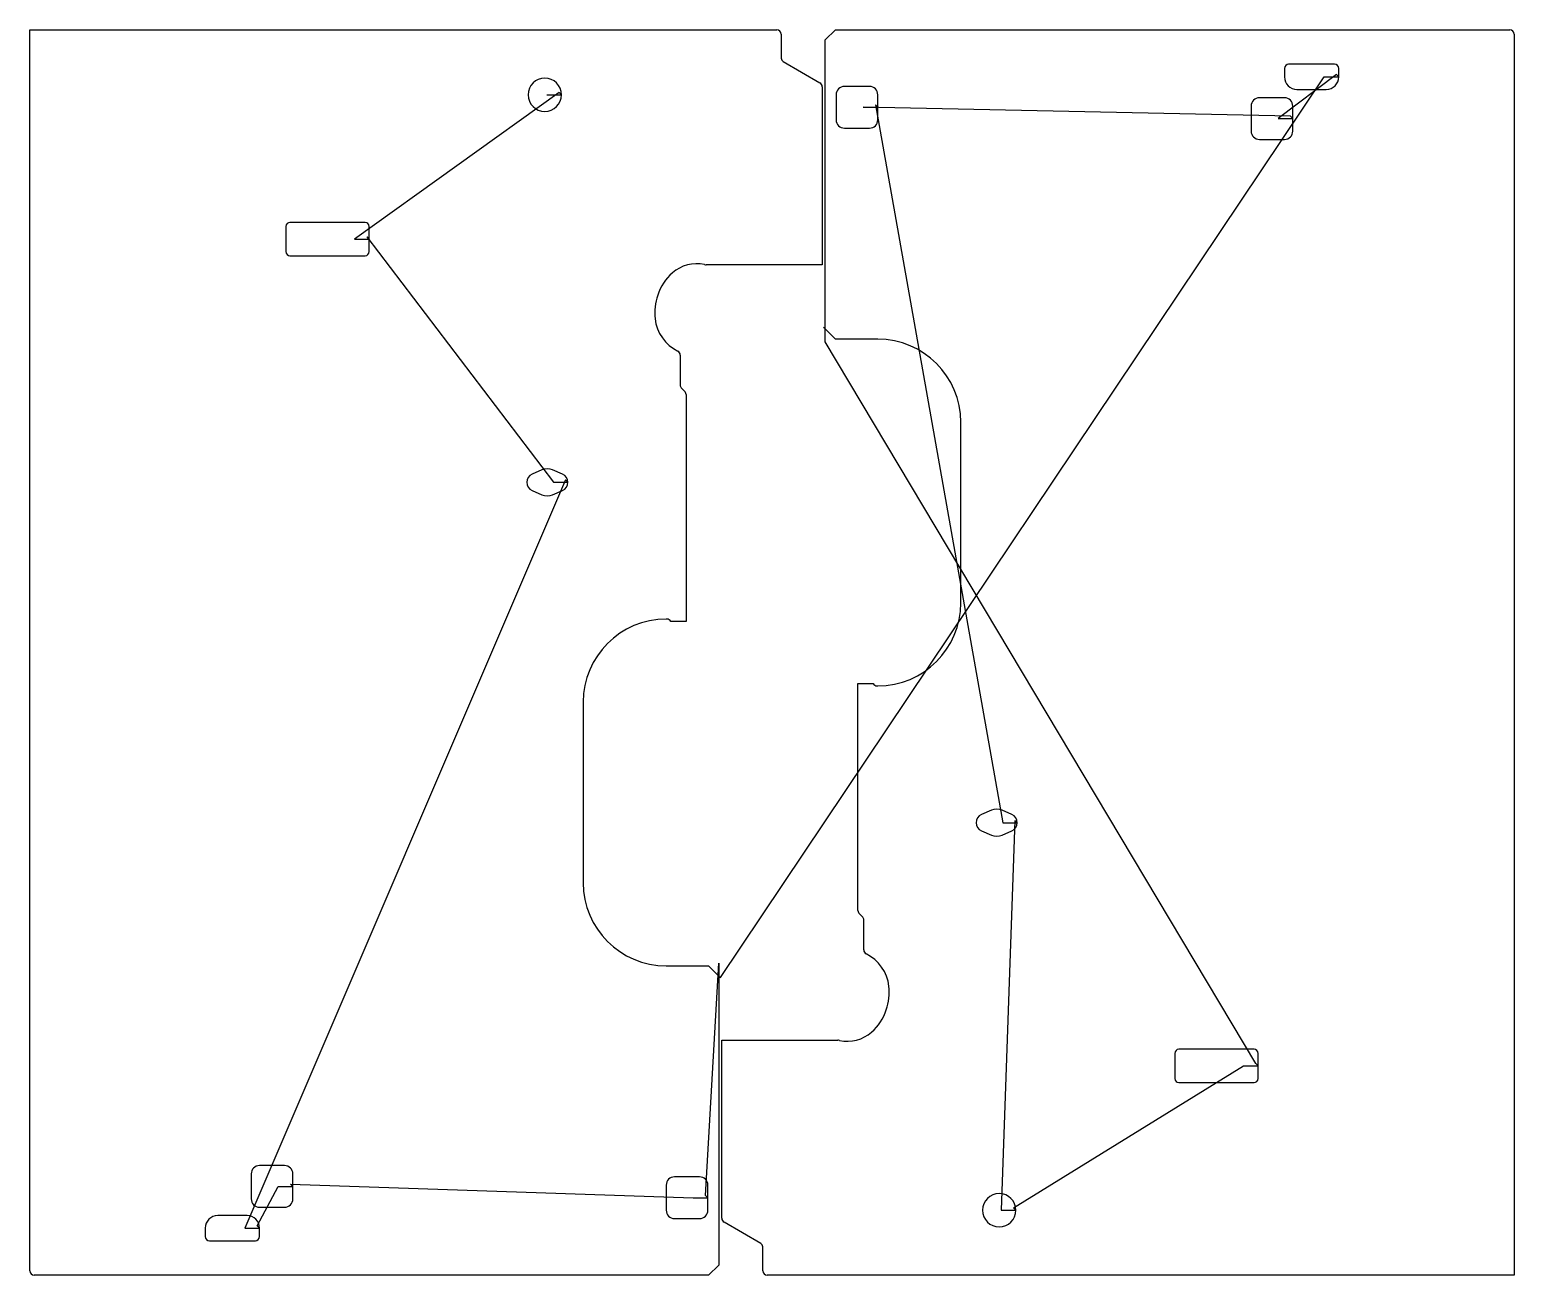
# Model space of a CAD drawing. Header units: metres. Extents: x 3 to 3562, y 3 to 2989.
import ezdxf

# ---------------------------------------------------------------- set-up
doc = ezdxf.new("R2010")
doc.units = ezdxf.units.M

msp = doc.modelspace()

# ---------------------------------------------------------------- linework, layer by layer
at = {"layer": 'TOOL_0'}
for p, q in [((2.601, 13.6), (2.601, 2988.6)), ((2.601, 2988.6), (1793.601, 2988.6)), ((1804.601, 2977.6), (1804.601, 2919.956)), ((1909.93, 2964.013), (1934.516, 2988.599)), ((1909.93, 2271.185), (1909.93, 2964.013)), ((1934.516, 2988.599), (3550.93, 2988.599)), ((3561.93, 2977.599), (3561.93, 2.599)), ((1809.103, 2912.159), (1897.103, 2861.352)), ((3010.93, 2895.6), (3010.93, 2875.6)), ((3130.93, 2905.6), (3020.93, 2905.6)), ((3140.93, 2875.6), (3140.93, 2895.6)), ((1658.518, 716.374), (3105.93, 2875.6)), ((1902.602, 2851.828), (1902.602, 2424.6)), ((2015.93, 2852.6), (1955.93, 2852.6)), ((3135.273, 2881.257), (2995.93, 2775.6)), ((3105.93, 2875.6), (3140.93, 2875.6)), ((3140.93, 2875.6), (3135.273, 2881.257)), ((1271.943, 2838.258), (781.6, 2486.601)), ((1242.6, 2832.601), (1277.6, 2832.601)), ((1277.6, 2832.601), (1271.943, 2838.258)), ((1935.93, 2832.6), (1935.93, 2772.6)), ((2035.93, 2802.6), (2035.93, 2832.6)), ((3010.93, 2825.6), (2950.93, 2825.6)), ((3040.93, 2845.6), (3110.93, 2845.6)), ((3025.273, 2781.257), (2000.93, 2802.6)), ((2000.93, 2802.6), (2035.93, 2802.6)), ((2035.93, 2802.6), (2030.273, 2808.257)), ((2030.273, 2808.257), (2335.43, 1087.6)), ((2035.93, 2772.6), (2035.93, 2802.6)), ((2930.93, 2805.6), (2930.93, 2745.6)), ((3030.93, 2775.6), (3025.273, 2781.257)), ((3030.93, 2775.6), (3030.93, 2805.6)), ((1955.93, 2752.6), (2015.93, 2752.6)), ((2995.93, 2775.6), (3030.93, 2775.6)), ((3030.93, 2745.6), (3030.93, 2775.6)), ((2950.93, 2725.6), (3010.93, 2725.6)), ((616.6, 2516.601), (616.6, 2456.601)), ((806.6, 2526.601), (626.6, 2526.601)), ((816.6, 2486.601), (810.943, 2492.258)), ((810.943, 2492.258), (1258.1, 1903.601)), ((816.6, 2486.601), (816.6, 2516.601)), ((781.6, 2486.601), (816.6, 2486.601)), ((816.6, 2456.601), (816.6, 2486.601)), ((626.6, 2446.601), (806.6, 2446.601)), ((1902.602, 2424.6), (1624.736, 2424.6)), ((1909.93, 2271.185), (1906.099, 2274.576)), ((1909.93, 2240.297), (1909.93, 2271.185)), ((1934.516, 2246.599), (1909.93, 2271.185)), ((2035.93, 2246.599), (1934.516, 2246.599)), ((1562.099, 2208.502), (1562.099, 2136.744)), ((2942.273, 510.256), (1909.93, 2240.297)), ((1564.737, 2130.376), (1572.879, 2122.234)), ((1576.099, 2114.46), (1576.099, 1569.6)), ((2234.93, 1614.598), (2234.93, 2047.599)), ((1230.831, 1933.489), (1207.153, 1923.372)), ((1280.046, 1923.372), (1256.363, 1933.489)), ((1287.444, 1909.257), (518.601, 115.6)), ((1258.1, 1903.601), (1293.1, 1903.601)), ((1293.101, 1903.6), (1287.444, 1909.257)), ((1207.153, 1883.829), (1230.832, 1873.713)), ((1256.363, 1873.713), (1280.047, 1883.829)), ((1530.933, 1575.6), (1528.604, 1575.6)), ((1576.099, 1569.6), (1539.422, 1569.6)), ((1988.434, 876.739), (1988.434, 1421.599)), ((1988.434, 1421.599), (2025.111, 1421.599)), ((2033.6, 1415.599), (2035.93, 1415.599)), ((1329.604, 1376.6), (1329.604, 943.6)), ((2308.166, 1117.487), (2284.483, 1107.371)), ((2357.376, 1107.371), (2333.697, 1117.487)), ((2284.483, 1067.828), (2308.166, 1057.711)), ((2364.773, 1093.256), (2331.93, 158.599)), ((2333.698, 1057.711), (2357.376, 1067.828)), ((2335.43, 1087.6), (2370.43, 1087.6)), ((2370.43, 1087.599), (2364.773, 1093.256)), ((1999.796, 860.823), (1991.654, 868.965)), ((2002.434, 782.697), (2002.434, 854.455)), ((1622.944, 194.257), (1654.601, 751.163)), ((1654.601, 751.163), (1654.601, 720.014)), ((1528.604, 744.6), (1630.018, 744.6)), ((1630.018, 744.6), (1654.604, 720.014)), ((1654.601, 720.014), (1654.601, 27.186)), ((1654.604, 720.014), (1658.518, 716.374)), ((1661.929, 139.371), (1661.929, 566.599)), ((1661.929, 566.599), (1939.795, 566.599)), ((2747.93, 534.599), (2747.93, 474.599)), ((2937.93, 544.599), (2757.93, 544.599)), ((2947.93, 504.599), (2947.93, 534.599)), ((2361.273, 164.256), (2912.93, 504.599)), ((2912.93, 504.599), (2947.93, 504.599)), ((2947.93, 504.599), (2942.273, 510.256)), ((2947.93, 474.599), (2947.93, 504.599)), ((2757.93, 464.599), (2937.93, 464.599)), ((613.601, 265.6), (553.601, 265.6)), ((533.601, 245.6), (533.601, 185.6)), ((547.944, 121.257), (598.601, 215.6)), ((598.601, 215.6), (633.601, 215.6)), ((633.601, 215.6), (627.944, 221.257)), ((627.944, 221.257), (1593.601, 188.6)), ((633.601, 215.6), (633.601, 245.6)), ((633.601, 185.6), (633.601, 215.6)), ((1528.601, 218.6), (1528.601, 158.6)), ((1608.601, 238.6), (1548.601, 238.6)), ((1628.601, 188.6), (1628.601, 218.6)), ((1593.601, 188.6), (1628.601, 188.6)), ((1628.601, 188.6), (1622.944, 194.257)), ((1628.601, 158.6), (1628.601, 188.6)), ((523.601, 145.6), (453.601, 145.6)), ((553.601, 165.6), (613.601, 165.6)), ((2331.93, 158.599), (2366.93, 158.599)), ((2366.93, 158.599), (2361.273, 164.256)), ((423.601, 115.6), (423.601, 95.6)), ((518.601, 115.6), (553.601, 115.6)), ((553.601, 115.6), (547.944, 121.257)), ((553.601, 95.6), (553.601, 115.6)), ((1548.601, 138.6), (1608.601, 138.6)), ((1755.428, 79.04), (1667.428, 129.847)), ((433.601, 85.6), (543.601, 85.6)), ((1759.93, 13.599), (1759.93, 71.243)), ((1630.015, 2.6), (13.601, 2.6)), ((1654.601, 27.186), (1630.015, 2.6)), ((3561.93, 2.599), (1770.93, 2.599))]:
    msp.add_line(p, q, dxfattribs=at)
for centre, radius, start, end in [((1793.601, 2977.6), 11, 0, 90), ((3550.93, 2977.599), 11, 0, 90), ((1813.663, 2919.99), 9.062, 180.214969, 239.787709), ((3020.93, 2895.6), 10, 90, 180), ((3130.93, 2895.6), 10, 0, 90), ((1237.6, 2832.601), 40, 0, 180), ((1891.54, 2851.791), 11.062, 0.191641, 59.807319), ((1955.93, 2832.6), 20, 90, 180), ((2015.93, 2832.6), 20, 0, 90), ((3040.93, 2875.6), 30, 180, 270), ((3110.93, 2875.6), 30, 270, 0), ((1237.6, 2832.601), 40, 180, 0), ((2950.93, 2805.6), 20, 90, 180), ((3010.93, 2805.6), 20, 0, 90), ((1955.93, 2772.6), 20, 180, 270), ((2015.93, 2772.6), 20, 270, 0), ((2950.93, 2745.6), 20, 180, 270), ((3010.93, 2745.6), 20, 270, 0), ((626.6, 2516.601), 10, 90, 180), ((806.6, 2516.601), 10, 0, 90), ((626.6, 2456.601), 10, 180, 270), ((806.6, 2456.601), 10, 270, 0), ((1601.075, 2341.053), 86.471, 77.206424, 131.862065), ((1625.213, 2440.859), 16.266, 252.135361, 268.319561), ((1619.006, 2317.419), 116.063, 130.66844, 162.66709), ((1638.275, 2308.697), 137.08, 161.586463, 185.41497), ((1601.211, 2307.648), 100.112, 186.819203, 243.549102), ((2035.93, 2047.599), 199, 0, 90), ((1551.037, 2208.465), 11.062, 0.191641, 59.700688), ((1571.211, 2136.788), 9.112, 180.276668, 224.724328), ((1564.863, 2114.36), 11.236, 0.509917, 44.487993), ((1215.599, 1903.601), 21.499, 113.131754, 246.869293), ((1243.597, 1903.351), 32.73, 67.043221, 112.956779), ((1271.6, 1903.601), 21.5, 0, 66.868246), ((1271.601, 1903.6), 21.499, 293.131754, 0), ((1243.598, 1903.828), 32.709, 247.027507, 292.970881), ((2035.93, 1614.599), 199, 270, 359.999712), ((1528.604, 1376.6), 199, 90, 180), ((1530.873, 1566.51), 9.09, 19.872176, 89.621816), ((2033.66, 1424.689), 9.09, 199.872176, 269.621816), ((2292.929, 1087.6), 21.499, 113.131754, 246.869293), ((2320.931, 1087.372), 32.709, 67.027507, 112.970881), ((2348.93, 1087.6), 21.5, 0, 66.868246), ((2348.93, 1087.599), 21.499, 293.131754, 0), ((2320.932, 1087.849), 32.73, 247.043221, 292.956779), ((1528.604, 943.6), 199, 180, 270), ((1999.67, 876.839), 11.236, 180.509917, 224.487993), ((1993.322, 854.411), 9.112, 0.276668, 44.724328), ((2013.495, 782.734), 11.061, 180.191659, 239.698074), ((1963.321, 683.552), 100.112, 6.818635, 63.549102), ((1926.257, 682.502), 137.079, 341.586331, 5.41497), ((1945.526, 673.781), 116.063, 310.667744, 342.666472), ((1963.456, 650.146), 86.471, 257.206424, 311.862065), ((1939.318, 550.34), 16.266, 72.135361, 88.319561), ((2757.93, 534.599), 10, 90, 180), ((2937.93, 534.599), 10, 0, 90), ((2757.93, 474.599), 10, 180, 270), ((2937.93, 474.599), 10, 270, 0), ((553.601, 245.6), 20, 90, 180), ((613.601, 245.6), 20, 0, 90), ((1548.601, 218.6), 20, 90, 180), ((1608.601, 218.6), 20, 0, 90), ((553.601, 185.6), 20, 180, 270), ((613.601, 185.6), 20, 270, 0), ((2326.93, 158.599), 40, 0, 180), ((453.601, 115.6), 30, 90, 180), ((523.601, 115.6), 30, 0, 90), ((1548.601, 158.6), 20, 180, 270), ((1608.601, 158.6), 20, 270, 0), ((2326.93, 158.599), 40, 180, 0), ((1672.991, 139.408), 11.062, 180.191641, 239.807319), ((433.601, 95.6), 10, 180, 270), ((543.601, 95.6), 10, 270, 0), ((1750.868, 71.209), 9.062, 0.214969, 59.787709), ((13.601, 13.6), 11, 180, 270), ((1770.93, 13.599), 11, 180, 270)]:
    msp.add_arc(centre, radius, start, end, dxfattribs=at)

doc.saveas('drawing.dxf')
